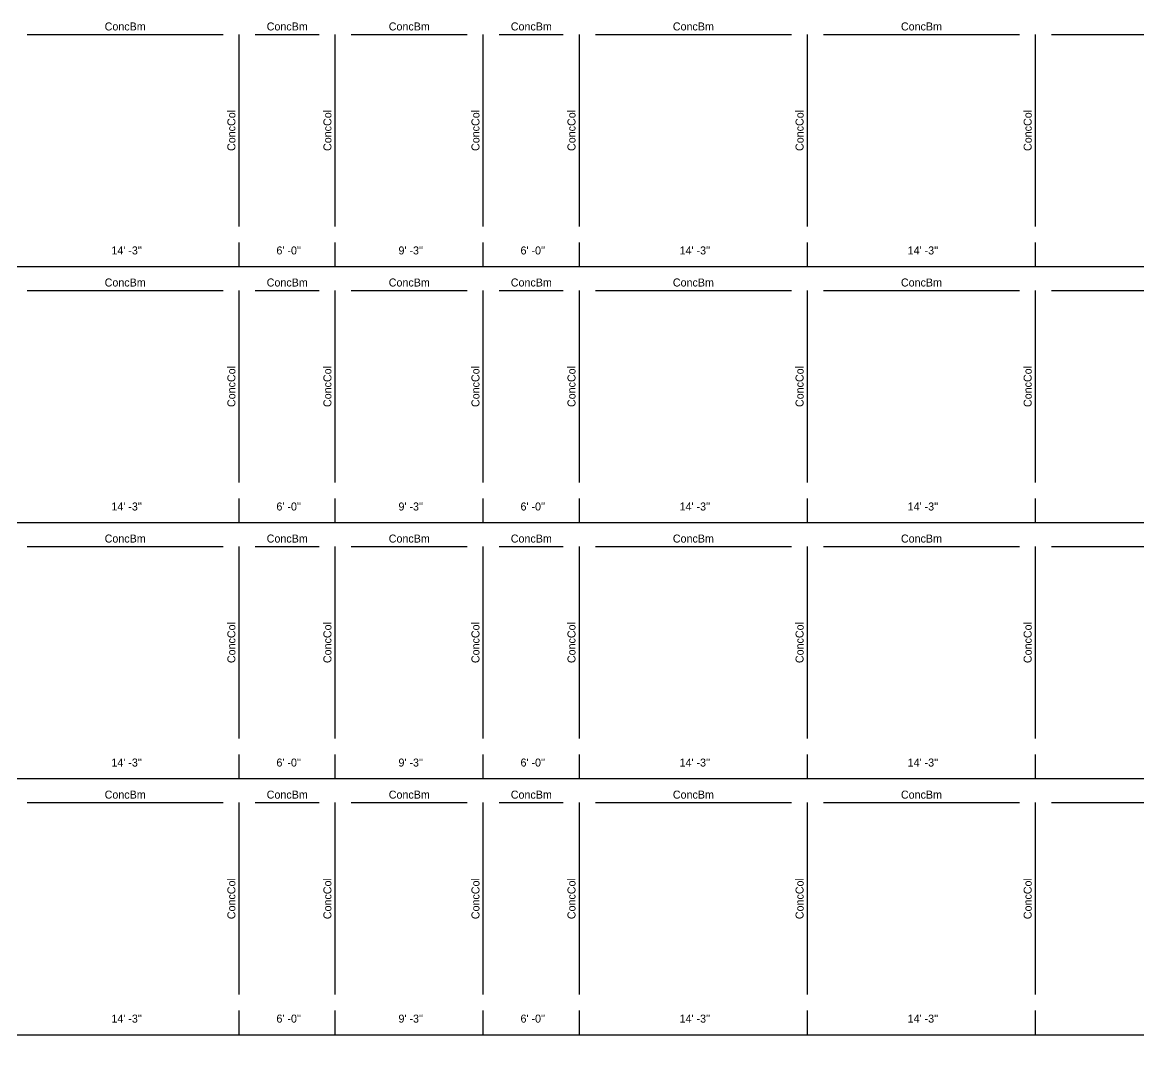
# Model space of a CAD drawing. Extents: x -38 to 2998, y -195 to 11529.
# Drawn here: x 752 to 1589, y 1350 to 2121 of the extents above; entities that cross this region are included whole.
import ezdxf
from ezdxf.enums import TextEntityAlignment as Align

# ---------------------------------------------------------------- set-up
doc = ezdxf.new("R2010")
doc.units = 0
doc.header["$MEASUREMENT"] = 0
doc.layers.get('0').update_dxf_attribs({"linetype": 'CONTINUOUS'})
for name, color, linetype in [('CENTERLINES', 7, 'CONTINUOUS'), ('DIMENSIONS', 4, 'CONTINUOUS'), ('TEXT', 5, 'CONTINUOUS')]:
    doc.layers.add(name, color=color, linetype=linetype)
doc.dimstyles.get("Standard").update_dxf_attribs({"dimtxt": 0.18, "dimasz": 0.18, "dimexe": 0.18, "dimexo": 0.0625, "dimgap": 0.09, "dimtad": 0, "dimtih": 1, "dimtoh": 1, "dimdec": 4, "dimzin": 0, "dimtxsty": 'STANDARD', "dimcen": 0.09, "dimazin": 3, "dimtfac": 1, "dimtdec": 4, "dimtofl": 0, "dimtmove": 0, "dimatfit": 3, "dimtolj": 1, "dimtzin": 0})

# ---------------------------------------------------------------- blocks, each defined once
blk = doc.blocks.new('*D623')
at = {"color": 1, "linetype": 'BYBLOCK'}
for points in [[(748.77, 1366.77), (747.71, 1365.71), (740.29, 1358.29), (739.23, 1357.23)], [(919.77, 1366.77), (918.71, 1365.71), (911.29, 1358.29), (910.23, 1357.23)]]:
    blk.add_solid(points, dxfattribs=at)
at = {"layer": 'DIMENSIONS', "color": 9, "linetype": 'BYBLOCK'}
for p, q in [((744, 1362), (744, 1380)), ((915, 1362), (915, 1380))]:
    blk.add_line(p, q, dxfattribs=at)
at = {"layer": 'DIMENSIONS', "color": 0, "linetype": 'BYBLOCK'}
blk.add_line((744, 1362), (915, 1362), dxfattribs=at)
at = {"layer": 'DIMENSIONS', "color": 0, "linetype": 'BYBLOCK', "insert": (829.5, 1374), "char_height": 6, "attachment_point": 5}
blk.add_mtext("\\A1; 14' -3''", dxfattribs=at)
blk = doc.blocks.new('*D624')
at = {"color": 1, "linetype": 'BYBLOCK'}
for points in [[(919.77, 1366.77), (918.71, 1365.71), (911.29, 1358.29), (910.23, 1357.23)], [(991.77, 1366.77), (990.71, 1365.71), (983.29, 1358.29), (982.23, 1357.23)]]:
    blk.add_solid(points, dxfattribs=at)
at = {"layer": 'DIMENSIONS', "color": 9, "linetype": 'BYBLOCK'}
for p, q in [((915, 1362), (915, 1380)), ((987, 1362), (987, 1380))]:
    blk.add_line(p, q, dxfattribs=at)
at = {"layer": 'DIMENSIONS', "color": 0, "linetype": 'BYBLOCK'}
blk.add_line((915, 1362), (987, 1362), dxfattribs=at)
at = {"layer": 'DIMENSIONS', "color": 0, "linetype": 'BYBLOCK', "insert": (951, 1374), "char_height": 6, "attachment_point": 5}
blk.add_mtext("\\A1; 6' -0''", dxfattribs=at)
blk = doc.blocks.new('*D625')
at = {"color": 1, "linetype": 'BYBLOCK'}
for points in [[(991.77, 1366.77), (990.71, 1365.71), (983.29, 1358.29), (982.23, 1357.23)], [(1102.77, 1366.77), (1101.71, 1365.71), (1094.29, 1358.29), (1093.23, 1357.23)]]:
    blk.add_solid(points, dxfattribs=at)
at = {"layer": 'DIMENSIONS', "color": 9, "linetype": 'BYBLOCK'}
for p, q in [((987, 1362), (987, 1380)), ((1098, 1362), (1098, 1380))]:
    blk.add_line(p, q, dxfattribs=at)
at = {"layer": 'DIMENSIONS', "color": 0, "linetype": 'BYBLOCK'}
blk.add_line((987, 1362), (1098, 1362), dxfattribs=at)
at = {"layer": 'DIMENSIONS', "color": 0, "linetype": 'BYBLOCK', "insert": (1042.5, 1374), "char_height": 6, "attachment_point": 5}
blk.add_mtext("\\A1; 9' -3''", dxfattribs=at)
blk = doc.blocks.new('*D626')
at = {"color": 1, "linetype": 'BYBLOCK'}
for points in [[(1102.77, 1366.77), (1101.71, 1365.71), (1094.29, 1358.29), (1093.23, 1357.23)], [(1174.77, 1366.77), (1173.71, 1365.71), (1166.29, 1358.29), (1165.23, 1357.23)]]:
    blk.add_solid(points, dxfattribs=at)
at = {"layer": 'DIMENSIONS', "color": 9, "linetype": 'BYBLOCK'}
for p, q in [((1098, 1362), (1098, 1380)), ((1170, 1362), (1170, 1380))]:
    blk.add_line(p, q, dxfattribs=at)
at = {"layer": 'DIMENSIONS', "color": 0, "linetype": 'BYBLOCK'}
blk.add_line((1098, 1362), (1170, 1362), dxfattribs=at)
at = {"layer": 'DIMENSIONS', "color": 0, "linetype": 'BYBLOCK', "insert": (1134, 1374), "char_height": 6, "attachment_point": 5}
blk.add_mtext("\\A1; 6' -0''", dxfattribs=at)
blk = doc.blocks.new('*D627')
at = {"color": 1, "linetype": 'BYBLOCK'}
for points in [[(1174.77, 1366.77), (1173.71, 1365.71), (1166.29, 1358.29), (1165.23, 1357.23)], [(1345.77, 1366.77), (1344.71, 1365.71), (1337.29, 1358.29), (1336.23, 1357.23)]]:
    blk.add_solid(points, dxfattribs=at)
at = {"layer": 'DIMENSIONS', "color": 9, "linetype": 'BYBLOCK'}
for p, q in [((1170, 1362), (1170, 1380)), ((1341, 1362), (1341, 1380))]:
    blk.add_line(p, q, dxfattribs=at)
at = {"layer": 'DIMENSIONS', "color": 0, "linetype": 'BYBLOCK'}
blk.add_line((1170, 1362), (1341, 1362), dxfattribs=at)
at = {"layer": 'DIMENSIONS', "color": 0, "linetype": 'BYBLOCK', "insert": (1255.5, 1374), "char_height": 6, "attachment_point": 5}
blk.add_mtext("\\A1; 14' -3''", dxfattribs=at)
blk = doc.blocks.new('*D628')
at = {"color": 1, "linetype": 'BYBLOCK'}
for points in [[(1345.77, 1366.77), (1344.71, 1365.71), (1337.29, 1358.29), (1336.23, 1357.23)], [(1516.77, 1366.77), (1515.71, 1365.71), (1508.29, 1358.29), (1507.23, 1357.23)]]:
    blk.add_solid(points, dxfattribs=at)
at = {"layer": 'DIMENSIONS', "color": 9, "linetype": 'BYBLOCK'}
for p, q in [((1341, 1362), (1341, 1380)), ((1512, 1362), (1512, 1380))]:
    blk.add_line(p, q, dxfattribs=at)
at = {"layer": 'DIMENSIONS', "color": 0, "linetype": 'BYBLOCK'}
blk.add_line((1341, 1362), (1512, 1362), dxfattribs=at)
at = {"layer": 'DIMENSIONS', "color": 0, "linetype": 'BYBLOCK', "insert": (1426.5, 1374), "char_height": 6, "attachment_point": 5}
blk.add_mtext("\\A1; 14' -3''", dxfattribs=at)
blk = doc.blocks.new('*D629')
at = {"color": 1, "linetype": 'BYBLOCK'}
for points in [[(1516.77, 1366.77), (1515.71, 1365.71), (1508.29, 1358.29), (1507.23, 1357.23)], [(1738.77, 1366.77), (1737.71, 1365.71), (1730.29, 1358.29), (1729.23, 1357.23)]]:
    blk.add_solid(points, dxfattribs=at)
at = {"layer": 'DIMENSIONS', "color": 9, "linetype": 'BYBLOCK'}
for p, q in [((1512, 1362), (1512, 1380)), ((1734, 1362), (1734, 1380))]:
    blk.add_line(p, q, dxfattribs=at)
at = {"layer": 'DIMENSIONS', "color": 0, "linetype": 'BYBLOCK'}
blk.add_line((1512, 1362), (1734, 1362), dxfattribs=at)
at = {"layer": 'DIMENSIONS', "color": 0, "linetype": 'BYBLOCK', "insert": (1623, 1374), "char_height": 6, "attachment_point": 5}
blk.add_mtext("\\A1; 18' -6''", dxfattribs=at)
blk = doc.blocks.new('*D639')
at = {"color": 1, "linetype": 'BYBLOCK'}
for points in [[(748.77, 1558.77), (747.71, 1557.71), (740.29, 1550.29), (739.23, 1549.23)], [(919.77, 1558.77), (918.71, 1557.71), (911.29, 1550.29), (910.23, 1549.23)]]:
    blk.add_solid(points, dxfattribs=at)
at = {"layer": 'DIMENSIONS', "color": 9, "linetype": 'BYBLOCK'}
for p, q in [((744, 1554), (744, 1572)), ((915, 1554), (915, 1572))]:
    blk.add_line(p, q, dxfattribs=at)
at = {"layer": 'DIMENSIONS', "color": 0, "linetype": 'BYBLOCK'}
blk.add_line((744, 1554), (915, 1554), dxfattribs=at)
at = {"layer": 'DIMENSIONS', "color": 0, "linetype": 'BYBLOCK', "insert": (829.5, 1566), "char_height": 6, "attachment_point": 5}
blk.add_mtext("\\A1; 14' -3''", dxfattribs=at)
blk = doc.blocks.new('*D640')
at = {"color": 1, "linetype": 'BYBLOCK'}
for points in [[(919.77, 1558.77), (918.71, 1557.71), (911.29, 1550.29), (910.23, 1549.23)], [(991.77, 1558.77), (990.71, 1557.71), (983.29, 1550.29), (982.23, 1549.23)]]:
    blk.add_solid(points, dxfattribs=at)
at = {"layer": 'DIMENSIONS', "color": 9, "linetype": 'BYBLOCK'}
for p, q in [((915, 1554), (915, 1572)), ((987, 1554), (987, 1572))]:
    blk.add_line(p, q, dxfattribs=at)
at = {"layer": 'DIMENSIONS', "color": 0, "linetype": 'BYBLOCK'}
blk.add_line((915, 1554), (987, 1554), dxfattribs=at)
at = {"layer": 'DIMENSIONS', "color": 0, "linetype": 'BYBLOCK', "insert": (951, 1566), "char_height": 6, "attachment_point": 5}
blk.add_mtext("\\A1; 6' -0''", dxfattribs=at)
blk = doc.blocks.new('*D641')
at = {"color": 1, "linetype": 'BYBLOCK'}
for points in [[(991.77, 1558.77), (990.71, 1557.71), (983.29, 1550.29), (982.23, 1549.23)], [(1102.77, 1558.77), (1101.71, 1557.71), (1094.29, 1550.29), (1093.23, 1549.23)]]:
    blk.add_solid(points, dxfattribs=at)
at = {"layer": 'DIMENSIONS', "color": 9, "linetype": 'BYBLOCK'}
for p, q in [((987, 1554), (987, 1572)), ((1098, 1554), (1098, 1572))]:
    blk.add_line(p, q, dxfattribs=at)
at = {"layer": 'DIMENSIONS', "color": 0, "linetype": 'BYBLOCK'}
blk.add_line((987, 1554), (1098, 1554), dxfattribs=at)
at = {"layer": 'DIMENSIONS', "color": 0, "linetype": 'BYBLOCK', "insert": (1042.5, 1566), "char_height": 6, "attachment_point": 5}
blk.add_mtext("\\A1; 9' -3''", dxfattribs=at)
blk = doc.blocks.new('*D642')
at = {"color": 1, "linetype": 'BYBLOCK'}
for points in [[(1102.77, 1558.77), (1101.71, 1557.71), (1094.29, 1550.29), (1093.23, 1549.23)], [(1174.77, 1558.77), (1173.71, 1557.71), (1166.29, 1550.29), (1165.23, 1549.23)]]:
    blk.add_solid(points, dxfattribs=at)
at = {"layer": 'DIMENSIONS', "color": 9, "linetype": 'BYBLOCK'}
for p, q in [((1098, 1554), (1098, 1572)), ((1170, 1554), (1170, 1572))]:
    blk.add_line(p, q, dxfattribs=at)
at = {"layer": 'DIMENSIONS', "color": 0, "linetype": 'BYBLOCK'}
blk.add_line((1098, 1554), (1170, 1554), dxfattribs=at)
at = {"layer": 'DIMENSIONS', "color": 0, "linetype": 'BYBLOCK', "insert": (1134, 1566), "char_height": 6, "attachment_point": 5}
blk.add_mtext("\\A1; 6' -0''", dxfattribs=at)
blk = doc.blocks.new('*D643')
at = {"color": 1, "linetype": 'BYBLOCK'}
for points in [[(1174.77, 1558.77), (1173.71, 1557.71), (1166.29, 1550.29), (1165.23, 1549.23)], [(1345.77, 1558.77), (1344.71, 1557.71), (1337.29, 1550.29), (1336.23, 1549.23)]]:
    blk.add_solid(points, dxfattribs=at)
at = {"layer": 'DIMENSIONS', "color": 9, "linetype": 'BYBLOCK'}
for p, q in [((1170, 1554), (1170, 1572)), ((1341, 1554), (1341, 1572))]:
    blk.add_line(p, q, dxfattribs=at)
at = {"layer": 'DIMENSIONS', "color": 0, "linetype": 'BYBLOCK'}
blk.add_line((1170, 1554), (1341, 1554), dxfattribs=at)
at = {"layer": 'DIMENSIONS', "color": 0, "linetype": 'BYBLOCK', "insert": (1255.5, 1566), "char_height": 6, "attachment_point": 5}
blk.add_mtext("\\A1; 14' -3''", dxfattribs=at)
blk = doc.blocks.new('*D644')
at = {"color": 1, "linetype": 'BYBLOCK'}
for points in [[(1345.77, 1558.77), (1344.71, 1557.71), (1337.29, 1550.29), (1336.23, 1549.23)], [(1516.77, 1558.77), (1515.71, 1557.71), (1508.29, 1550.29), (1507.23, 1549.23)]]:
    blk.add_solid(points, dxfattribs=at)
at = {"layer": 'DIMENSIONS', "color": 9, "linetype": 'BYBLOCK'}
for p, q in [((1341, 1554), (1341, 1572)), ((1512, 1554), (1512, 1572))]:
    blk.add_line(p, q, dxfattribs=at)
at = {"layer": 'DIMENSIONS', "color": 0, "linetype": 'BYBLOCK'}
blk.add_line((1341, 1554), (1512, 1554), dxfattribs=at)
at = {"layer": 'DIMENSIONS', "color": 0, "linetype": 'BYBLOCK', "insert": (1426.5, 1566), "char_height": 6, "attachment_point": 5}
blk.add_mtext("\\A1; 14' -3''", dxfattribs=at)
blk = doc.blocks.new('*D645')
at = {"color": 1, "linetype": 'BYBLOCK'}
for points in [[(1516.77, 1558.77), (1515.71, 1557.71), (1508.29, 1550.29), (1507.23, 1549.23)], [(1738.77, 1558.77), (1737.71, 1557.71), (1730.29, 1550.29), (1729.23, 1549.23)]]:
    blk.add_solid(points, dxfattribs=at)
at = {"layer": 'DIMENSIONS', "color": 9, "linetype": 'BYBLOCK'}
for p, q in [((1512, 1554), (1512, 1572)), ((1734, 1554), (1734, 1572))]:
    blk.add_line(p, q, dxfattribs=at)
at = {"layer": 'DIMENSIONS', "color": 0, "linetype": 'BYBLOCK'}
blk.add_line((1512, 1554), (1734, 1554), dxfattribs=at)
at = {"layer": 'DIMENSIONS', "color": 0, "linetype": 'BYBLOCK', "insert": (1623, 1566), "char_height": 6, "attachment_point": 5}
blk.add_mtext("\\A1; 18' -6''", dxfattribs=at)
blk = doc.blocks.new('*D655')
at = {"color": 1, "linetype": 'BYBLOCK'}
for points in [[(748.77, 1750.77), (747.71, 1749.71), (740.29, 1742.29), (739.23, 1741.23)], [(919.77, 1750.77), (918.71, 1749.71), (911.29, 1742.29), (910.23, 1741.23)]]:
    blk.add_solid(points, dxfattribs=at)
at = {"layer": 'DIMENSIONS', "color": 9, "linetype": 'BYBLOCK'}
for p, q in [((744, 1746), (744, 1764)), ((915, 1746), (915, 1764))]:
    blk.add_line(p, q, dxfattribs=at)
at = {"layer": 'DIMENSIONS', "color": 0, "linetype": 'BYBLOCK'}
blk.add_line((744, 1746), (915, 1746), dxfattribs=at)
at = {"layer": 'DIMENSIONS', "color": 0, "linetype": 'BYBLOCK', "insert": (829.5, 1758), "char_height": 6, "attachment_point": 5}
blk.add_mtext("\\A1; 14' -3''", dxfattribs=at)
blk = doc.blocks.new('*D656')
at = {"color": 1, "linetype": 'BYBLOCK'}
for points in [[(919.77, 1750.77), (918.71, 1749.71), (911.29, 1742.29), (910.23, 1741.23)], [(991.77, 1750.77), (990.71, 1749.71), (983.29, 1742.29), (982.23, 1741.23)]]:
    blk.add_solid(points, dxfattribs=at)
at = {"layer": 'DIMENSIONS', "color": 9, "linetype": 'BYBLOCK'}
for p, q in [((915, 1746), (915, 1764)), ((987, 1746), (987, 1764))]:
    blk.add_line(p, q, dxfattribs=at)
at = {"layer": 'DIMENSIONS', "color": 0, "linetype": 'BYBLOCK'}
blk.add_line((915, 1746), (987, 1746), dxfattribs=at)
at = {"layer": 'DIMENSIONS', "color": 0, "linetype": 'BYBLOCK', "insert": (951, 1758), "char_height": 6, "attachment_point": 5}
blk.add_mtext("\\A1; 6' -0''", dxfattribs=at)
blk = doc.blocks.new('*D657')
at = {"color": 1, "linetype": 'BYBLOCK'}
for points in [[(991.77, 1750.77), (990.71, 1749.71), (983.29, 1742.29), (982.23, 1741.23)], [(1102.77, 1750.77), (1101.71, 1749.71), (1094.29, 1742.29), (1093.23, 1741.23)]]:
    blk.add_solid(points, dxfattribs=at)
at = {"layer": 'DIMENSIONS', "color": 9, "linetype": 'BYBLOCK'}
for p, q in [((987, 1746), (987, 1764)), ((1098, 1746), (1098, 1764))]:
    blk.add_line(p, q, dxfattribs=at)
at = {"layer": 'DIMENSIONS', "color": 0, "linetype": 'BYBLOCK'}
blk.add_line((987, 1746), (1098, 1746), dxfattribs=at)
at = {"layer": 'DIMENSIONS', "color": 0, "linetype": 'BYBLOCK', "insert": (1042.5, 1758), "char_height": 6, "attachment_point": 5}
blk.add_mtext("\\A1; 9' -3''", dxfattribs=at)
blk = doc.blocks.new('*D658')
at = {"color": 1, "linetype": 'BYBLOCK'}
for points in [[(1102.77, 1750.77), (1101.71, 1749.71), (1094.29, 1742.29), (1093.23, 1741.23)], [(1174.77, 1750.77), (1173.71, 1749.71), (1166.29, 1742.29), (1165.23, 1741.23)]]:
    blk.add_solid(points, dxfattribs=at)
at = {"layer": 'DIMENSIONS', "color": 9, "linetype": 'BYBLOCK'}
for p, q in [((1098, 1746), (1098, 1764)), ((1170, 1746), (1170, 1764))]:
    blk.add_line(p, q, dxfattribs=at)
at = {"layer": 'DIMENSIONS', "color": 0, "linetype": 'BYBLOCK'}
blk.add_line((1098, 1746), (1170, 1746), dxfattribs=at)
at = {"layer": 'DIMENSIONS', "color": 0, "linetype": 'BYBLOCK', "insert": (1134, 1758), "char_height": 6, "attachment_point": 5}
blk.add_mtext("\\A1; 6' -0''", dxfattribs=at)
blk = doc.blocks.new('*D659')
at = {"color": 1, "linetype": 'BYBLOCK'}
for points in [[(1174.77, 1750.77), (1173.71, 1749.71), (1166.29, 1742.29), (1165.23, 1741.23)], [(1345.77, 1750.77), (1344.71, 1749.71), (1337.29, 1742.29), (1336.23, 1741.23)]]:
    blk.add_solid(points, dxfattribs=at)
at = {"layer": 'DIMENSIONS', "color": 9, "linetype": 'BYBLOCK'}
for p, q in [((1170, 1746), (1170, 1764)), ((1341, 1746), (1341, 1764))]:
    blk.add_line(p, q, dxfattribs=at)
at = {"layer": 'DIMENSIONS', "color": 0, "linetype": 'BYBLOCK'}
blk.add_line((1170, 1746), (1341, 1746), dxfattribs=at)
at = {"layer": 'DIMENSIONS', "color": 0, "linetype": 'BYBLOCK', "insert": (1255.5, 1758), "char_height": 6, "attachment_point": 5}
blk.add_mtext("\\A1; 14' -3''", dxfattribs=at)
blk = doc.blocks.new('*D660')
at = {"color": 1, "linetype": 'BYBLOCK'}
for points in [[(1345.77, 1750.77), (1344.71, 1749.71), (1337.29, 1742.29), (1336.23, 1741.23)], [(1516.77, 1750.77), (1515.71, 1749.71), (1508.29, 1742.29), (1507.23, 1741.23)]]:
    blk.add_solid(points, dxfattribs=at)
at = {"layer": 'DIMENSIONS', "color": 9, "linetype": 'BYBLOCK'}
for p, q in [((1341, 1746), (1341, 1764)), ((1512, 1746), (1512, 1764))]:
    blk.add_line(p, q, dxfattribs=at)
at = {"layer": 'DIMENSIONS', "color": 0, "linetype": 'BYBLOCK'}
blk.add_line((1341, 1746), (1512, 1746), dxfattribs=at)
at = {"layer": 'DIMENSIONS', "color": 0, "linetype": 'BYBLOCK', "insert": (1426.5, 1758), "char_height": 6, "attachment_point": 5}
blk.add_mtext("\\A1; 14' -3''", dxfattribs=at)
blk = doc.blocks.new('*D661')
at = {"color": 1, "linetype": 'BYBLOCK'}
for points in [[(1516.77, 1750.77), (1515.71, 1749.71), (1508.29, 1742.29), (1507.23, 1741.23)], [(1738.77, 1750.77), (1737.71, 1749.71), (1730.29, 1742.29), (1729.23, 1741.23)]]:
    blk.add_solid(points, dxfattribs=at)
at = {"layer": 'DIMENSIONS', "color": 9, "linetype": 'BYBLOCK'}
for p, q in [((1512, 1746), (1512, 1764)), ((1734, 1746), (1734, 1764))]:
    blk.add_line(p, q, dxfattribs=at)
at = {"layer": 'DIMENSIONS', "color": 0, "linetype": 'BYBLOCK'}
blk.add_line((1512, 1746), (1734, 1746), dxfattribs=at)
at = {"layer": 'DIMENSIONS', "color": 0, "linetype": 'BYBLOCK', "insert": (1623, 1758), "char_height": 6, "attachment_point": 5}
blk.add_mtext("\\A1; 18' -6''", dxfattribs=at)
blk = doc.blocks.new('*D671')
at = {"color": 1, "linetype": 'BYBLOCK'}
for points in [[(748.77, 1942.77), (747.71, 1941.71), (740.29, 1934.29), (739.23, 1933.23)], [(919.77, 1942.77), (918.71, 1941.71), (911.29, 1934.29), (910.23, 1933.23)]]:
    blk.add_solid(points, dxfattribs=at)
at = {"layer": 'DIMENSIONS', "color": 9, "linetype": 'BYBLOCK'}
for p, q in [((744, 1938), (744, 1956)), ((915, 1938), (915, 1956))]:
    blk.add_line(p, q, dxfattribs=at)
at = {"layer": 'DIMENSIONS', "color": 0, "linetype": 'BYBLOCK'}
blk.add_line((744, 1938), (915, 1938), dxfattribs=at)
at = {"layer": 'DIMENSIONS', "color": 0, "linetype": 'BYBLOCK', "insert": (829.5, 1950), "char_height": 6, "attachment_point": 5}
blk.add_mtext("\\A1; 14' -3''", dxfattribs=at)
blk = doc.blocks.new('*D672')
at = {"color": 1, "linetype": 'BYBLOCK'}
for points in [[(919.77, 1942.77), (918.71, 1941.71), (911.29, 1934.29), (910.23, 1933.23)], [(991.77, 1942.77), (990.71, 1941.71), (983.29, 1934.29), (982.23, 1933.23)]]:
    blk.add_solid(points, dxfattribs=at)
at = {"layer": 'DIMENSIONS', "color": 9, "linetype": 'BYBLOCK'}
for p, q in [((915, 1938), (915, 1956)), ((987, 1938), (987, 1956))]:
    blk.add_line(p, q, dxfattribs=at)
at = {"layer": 'DIMENSIONS', "color": 0, "linetype": 'BYBLOCK'}
blk.add_line((915, 1938), (987, 1938), dxfattribs=at)
at = {"layer": 'DIMENSIONS', "color": 0, "linetype": 'BYBLOCK', "insert": (951, 1950), "char_height": 6, "attachment_point": 5}
blk.add_mtext("\\A1; 6' -0''", dxfattribs=at)
blk = doc.blocks.new('*D673')
at = {"color": 1, "linetype": 'BYBLOCK'}
for points in [[(991.77, 1942.77), (990.71, 1941.71), (983.29, 1934.29), (982.23, 1933.23)], [(1102.77, 1942.77), (1101.71, 1941.71), (1094.29, 1934.29), (1093.23, 1933.23)]]:
    blk.add_solid(points, dxfattribs=at)
at = {"layer": 'DIMENSIONS', "color": 9, "linetype": 'BYBLOCK'}
for p, q in [((987, 1938), (987, 1956)), ((1098, 1938), (1098, 1956))]:
    blk.add_line(p, q, dxfattribs=at)
at = {"layer": 'DIMENSIONS', "color": 0, "linetype": 'BYBLOCK'}
blk.add_line((987, 1938), (1098, 1938), dxfattribs=at)
at = {"layer": 'DIMENSIONS', "color": 0, "linetype": 'BYBLOCK', "insert": (1042.5, 1950), "char_height": 6, "attachment_point": 5}
blk.add_mtext("\\A1; 9' -3''", dxfattribs=at)
blk = doc.blocks.new('*D674')
at = {"color": 1, "linetype": 'BYBLOCK'}
for points in [[(1102.77, 1942.77), (1101.71, 1941.71), (1094.29, 1934.29), (1093.23, 1933.23)], [(1174.77, 1942.77), (1173.71, 1941.71), (1166.29, 1934.29), (1165.23, 1933.23)]]:
    blk.add_solid(points, dxfattribs=at)
at = {"layer": 'DIMENSIONS', "color": 9, "linetype": 'BYBLOCK'}
for p, q in [((1098, 1938), (1098, 1956)), ((1170, 1938), (1170, 1956))]:
    blk.add_line(p, q, dxfattribs=at)
at = {"layer": 'DIMENSIONS', "color": 0, "linetype": 'BYBLOCK'}
blk.add_line((1098, 1938), (1170, 1938), dxfattribs=at)
at = {"layer": 'DIMENSIONS', "color": 0, "linetype": 'BYBLOCK', "insert": (1134, 1950), "char_height": 6, "attachment_point": 5}
blk.add_mtext("\\A1; 6' -0''", dxfattribs=at)
blk = doc.blocks.new('*D675')
at = {"color": 1, "linetype": 'BYBLOCK'}
for points in [[(1174.77, 1942.77), (1173.71, 1941.71), (1166.29, 1934.29), (1165.23, 1933.23)], [(1345.77, 1942.77), (1344.71, 1941.71), (1337.29, 1934.29), (1336.23, 1933.23)]]:
    blk.add_solid(points, dxfattribs=at)
at = {"layer": 'DIMENSIONS', "color": 9, "linetype": 'BYBLOCK'}
for p, q in [((1170, 1938), (1170, 1956)), ((1341, 1938), (1341, 1956))]:
    blk.add_line(p, q, dxfattribs=at)
at = {"layer": 'DIMENSIONS', "color": 0, "linetype": 'BYBLOCK'}
blk.add_line((1170, 1938), (1341, 1938), dxfattribs=at)
at = {"layer": 'DIMENSIONS', "color": 0, "linetype": 'BYBLOCK', "insert": (1255.5, 1950), "char_height": 6, "attachment_point": 5}
blk.add_mtext("\\A1; 14' -3''", dxfattribs=at)
blk = doc.blocks.new('*D676')
at = {"color": 1, "linetype": 'BYBLOCK'}
for points in [[(1345.77, 1942.77), (1344.71, 1941.71), (1337.29, 1934.29), (1336.23, 1933.23)], [(1516.77, 1942.77), (1515.71, 1941.71), (1508.29, 1934.29), (1507.23, 1933.23)]]:
    blk.add_solid(points, dxfattribs=at)
at = {"layer": 'DIMENSIONS', "color": 9, "linetype": 'BYBLOCK'}
for p, q in [((1341, 1938), (1341, 1956)), ((1512, 1938), (1512, 1956))]:
    blk.add_line(p, q, dxfattribs=at)
at = {"layer": 'DIMENSIONS', "color": 0, "linetype": 'BYBLOCK'}
blk.add_line((1341, 1938), (1512, 1938), dxfattribs=at)
at = {"layer": 'DIMENSIONS', "color": 0, "linetype": 'BYBLOCK', "insert": (1426.5, 1950), "char_height": 6, "attachment_point": 5}
blk.add_mtext("\\A1; 14' -3''", dxfattribs=at)
blk = doc.blocks.new('*D677')
at = {"color": 1, "linetype": 'BYBLOCK'}
for points in [[(1516.77, 1942.77), (1515.71, 1941.71), (1508.29, 1934.29), (1507.23, 1933.23)], [(1738.77, 1942.77), (1737.71, 1941.71), (1730.29, 1934.29), (1729.23, 1933.23)]]:
    blk.add_solid(points, dxfattribs=at)
at = {"layer": 'DIMENSIONS', "color": 9, "linetype": 'BYBLOCK'}
for p, q in [((1512, 1938), (1512, 1956)), ((1734, 1938), (1734, 1956))]:
    blk.add_line(p, q, dxfattribs=at)
at = {"layer": 'DIMENSIONS', "color": 0, "linetype": 'BYBLOCK'}
blk.add_line((1512, 1938), (1734, 1938), dxfattribs=at)
at = {"layer": 'DIMENSIONS', "color": 0, "linetype": 'BYBLOCK', "insert": (1623, 1950), "char_height": 6, "attachment_point": 5}
blk.add_mtext("\\A1; 18' -6''", dxfattribs=at)

msp = doc.modelspace()

# ---------------------------------------------------------------- linework, layer by layer
at = {"layer": 'CENTERLINES', "color": 0, "linetype": 'CONTINUOUS'}
for p, q in [((756, 2112), (903, 2112)), ((915, 1968), (915, 2112)), ((927, 2112), (975, 2112)), ((987, 1968), (987, 2112)), ((999, 2112), (1086, 2112)), ((1098, 1968), (1098, 2112)), ((1110, 2112), (1158, 2112)), ((1170, 1968), (1170, 2112)), ((1182, 2112), (1329, 2112)), ((1341, 1968), (1341, 2112)), ((1353, 2112), (1500, 2112)), ((1512, 1968), (1512, 2112)), ((1524, 2112), (1722, 2112)), ((756, 1920), (903, 1920)), ((915, 1776), (915, 1920)), ((927, 1920), (975, 1920)), ((987, 1776), (987, 1920)), ((999, 1920), (1086, 1920)), ((1098, 1776), (1098, 1920)), ((1110, 1920), (1158, 1920)), ((1170, 1776), (1170, 1920)), ((1182, 1920), (1329, 1920)), ((1341, 1776), (1341, 1920)), ((1353, 1920), (1500, 1920)), ((1512, 1776), (1512, 1920)), ((1524, 1920), (1722, 1920)), ((756, 1728), (903, 1728)), ((915, 1584), (915, 1728)), ((927, 1728), (975, 1728)), ((987, 1584), (987, 1728)), ((999, 1728), (1086, 1728)), ((1098, 1584), (1098, 1728)), ((1110, 1728), (1158, 1728)), ((1170, 1584), (1170, 1728)), ((1182, 1728), (1329, 1728)), ((1341, 1584), (1341, 1728)), ((1353, 1728), (1500, 1728)), ((1512, 1584), (1512, 1728)), ((1524, 1728), (1722, 1728)), ((756, 1536), (903, 1536)), ((915, 1392), (915, 1536)), ((927, 1536), (975, 1536)), ((987, 1392), (987, 1536)), ((999, 1536), (1086, 1536)), ((1098, 1392), (1098, 1536)), ((1110, 1536), (1158, 1536)), ((1170, 1392), (1170, 1536)), ((1182, 1536), (1329, 1536)), ((1341, 1392), (1341, 1536)), ((1353, 1536), (1500, 1536)), ((1512, 1392), (1512, 1536)), ((1524, 1536), (1722, 1536))]:
    msp.add_line(p, q, dxfattribs=at)

# ---------------------------------------------------------------- texts
at = {"layer": 'TEXT', "color": 0}
for p in [(829.5, 2118), (951, 2118), (1042.5, 2118), (1134, 2118), (1255.5, 2118), (1426.5, 2118), (829.5, 1926), (951, 1926), (1042.5, 1926), (1134, 1926), (1255.5, 1926), (1426.5, 1926), (829.5, 1734), (951, 1734), (1042.5, 1734), (1134, 1734), (1255.5, 1734), (1426.5, 1734), (829.5, 1542), (951, 1542), (1042.5, 1542), (1134, 1542), (1255.5, 1542), (1426.5, 1542)]:
    msp.add_text('ConcBm', height=6, dxfattribs=at).set_placement(p, align=Align.MIDDLE)
for p in [(909, 2040), (981, 2040), (1092, 2040), (1164, 2040), (1335, 2040), (1506, 2040), (909, 1848), (981, 1848), (1092, 1848), (1164, 1848), (1335, 1848), (1506, 1848), (909, 1656), (981, 1656), (1092, 1656), (1164, 1656), (1335, 1656), (1506, 1656), (909, 1464), (981, 1464), (1092, 1464), (1164, 1464), (1335, 1464), (1506, 1464)]:
    msp.add_text('ConcCol', height=6, rotation=90, dxfattribs=at).set_placement(p, align=Align.MIDDLE)

# ---------------------------------------------------------------- dimensions: what is measured, and where the dimension line sits
at = {"layer": 'DIMENSIONS'}
for base, p1, p2, picture, middle in [((915, 1938), (744, 1926), (915, 1926), '*D671', (829.5, 1926)), ((987, 1938), (915, 1926), (987, 1926), '*D672', (951, 1926)), ((1098, 1938), (987, 1926), (1098, 1926), '*D673', (1042.5, 1926)), ((1170, 1938), (1098, 1926), (1170, 1926), '*D674', (1134, 1926)), ((1341, 1938), (1170, 1926), (1341, 1926), '*D675', (1255.5, 1926)), ((1512, 1938), (1341, 1926), (1512, 1926), '*D676', (1426.5, 1926)), ((1734, 1938), (1512, 1926), (1734, 1926), '*D677', (1623, 1926)), ((915, 1746), (744, 1734), (915, 1734), '*D655', (829.5, 1734)), ((987, 1746), (915, 1734), (987, 1734), '*D656', (951, 1734)), ((1098, 1746), (987, 1734), (1098, 1734), '*D657', (1042.5, 1734)), ((1170, 1746), (1098, 1734), (1170, 1734), '*D658', (1134, 1734)), ((1341, 1746), (1170, 1734), (1341, 1734), '*D659', (1255.5, 1734)), ((1512, 1746), (1341, 1734), (1512, 1734), '*D660', (1426.5, 1734)), ((1734, 1746), (1512, 1734), (1734, 1734), '*D661', (1623, 1734)), ((915, 1554), (744, 1542), (915, 1542), '*D639', (829.5, 1542)), ((987, 1554), (915, 1542), (987, 1542), '*D640', (951, 1542)), ((1098, 1554), (987, 1542), (1098, 1542), '*D641', (1042.5, 1542)), ((1170, 1554), (1098, 1542), (1170, 1542), '*D642', (1134, 1542)), ((1341, 1554), (1170, 1542), (1341, 1542), '*D643', (1255.5, 1542)), ((1512, 1554), (1341, 1542), (1512, 1542), '*D644', (1426.5, 1542)), ((1734, 1554), (1512, 1542), (1734, 1542), '*D645', (1623, 1542)), ((915, 1362), (744, 1350), (915, 1350), '*D623', (829.5, 1350)), ((987, 1362), (915, 1350), (987, 1350), '*D624', (951, 1350)), ((1098, 1362), (987, 1350), (1098, 1350), '*D625', (1042.5, 1350)), ((1170, 1362), (1098, 1350), (1170, 1350), '*D626', (1134, 1350)), ((1341, 1362), (1170, 1350), (1341, 1350), '*D627', (1255.5, 1350)), ((1512, 1362), (1341, 1350), (1512, 1350), '*D628', (1426.5, 1350)), ((1734, 1362), (1512, 1350), (1734, 1350), '*D629', (1623, 1350))]:
    dim = msp.add_linear_dim(base=base, p1=p1, p2=p2, dimstyle='STANDARD', dxfattribs=at)
    dim.commit()
    dim.dimension.update_dxf_attribs({"geometry": picture, "text_midpoint": middle})

doc.saveas('drawing.dxf')
